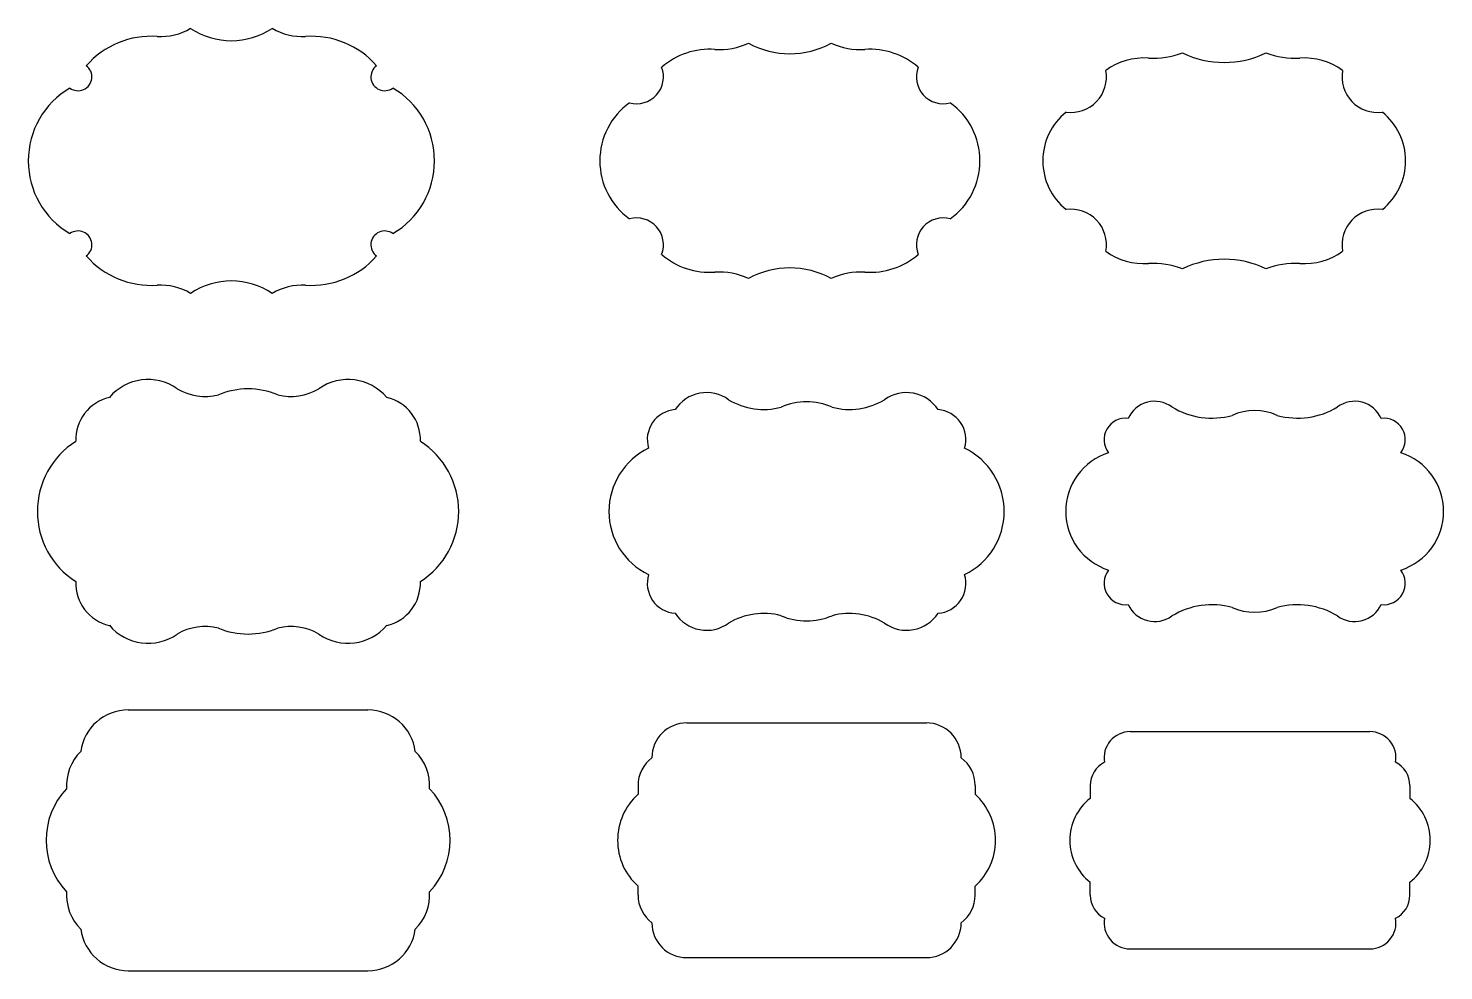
# Model space of a CAD drawing. Extents: x 190 to 516, y 1088 to 1304.
import ezdxf

# ---------------------------------------------------------------- set-up
doc = ezdxf.new("R2010")
doc.units = 0
doc.layers.get('0').update_dxf_attribs({"linetype": 'CONTINUOUS'})

msp = doc.modelspace()

# ---------------------------------------------------------------- linework, layer by layer
for p, q in [((213.22, 1147.58), (268.39, 1147.58)), ((341.75, 1144.58), (396.92, 1144.58)), ((443.81, 1142.58), (498.98, 1142.58)), ((330.55, 1130.18), (330.55, 1128.15)), ((408.12, 1130.18), (408.12, 1128.15)), ((434.61, 1130.18), (434.61, 1127.22)), ((508.18, 1130.18), (508.18, 1127.22)), ((434.61, 1104.98), (434.61, 1107.93)), ((508.18, 1104.98), (508.18, 1107.93)), ((330.55, 1104.98), (330.55, 1107)), ((408.12, 1104.98), (408.12, 1107)), ((443.81, 1092.58), (498.98, 1092.58)), ((341.75, 1090.58), (396.92, 1090.58)), ((213.22, 1087.58), (268.39, 1087.58))]:
    msp.add_line(p, q)
for centre, radius, start, end in [((220.63, 1316.19), 13.68, 266.9467, 300.5553), ((236.97, 1318.49), 16.93, 236.3195, 303.6805), ((253.32, 1316.19), 13.68, 239.4447, 273.0533), ((218.5, 1282.76), 19.82, 85.9342, 138.8447), ((255.45, 1282.76), 19.82, 41.1553, 94.0658), ((349.16, 1316.19), 16.68, 266.8474, 294.2205), ((365.5, 1318.49), 19.93, 241.5307, 298.4693), ((381.85, 1316.19), 16.68, 245.7795, 273.1526), ((347.03, 1282.76), 16.82, 85.852, 130.9893), ((383.98, 1282.76), 16.82, 49.0107, 94.148), ((446.97, 1282.76), 14.82, 85.7889, 126.2114), ((449.1, 1316.19), 18.68, 266.791, 291.205), ((465.45, 1318.49), 21.93, 244.0777, 295.9223), ((481.79, 1316.19), 18.68, 248.795, 273.209), ((483.92, 1282.76), 14.82, 53.7886, 94.2111), ((201.69, 1293.23), 3.18, 233.7234, 53.8077), ((272.25, 1293.23), 3.18, 126.1923, 306.2766), ((330.22, 1293.23), 6.18, 254.8626, 21.0539), ((400.78, 1293.23), 6.18, 158.9461, 285.1374), ((430.17, 1293.23), 8.18, 262.1381, 10.4359), ((500.73, 1293.23), 8.18, 169.5641, 277.8619), ((209.67, 1273.92), 19.44, 120.4893, 239.5107), ((264.27, 1273.92), 19.44, 300.4893, 59.5107), ((338.2, 1273.92), 16.44, 125.7073, 234.2927), ((392.8, 1273.92), 16.44, 305.7073, 54.2927), ((438.15, 1273.92), 14.44, 129.0647, 230.9353), ((492.75, 1273.92), 14.44, 309.0647, 50.9353), ((330.22, 1254.6), 6.18, 338.9461, 105.1374), ((400.78, 1254.6), 6.18, 74.8626, 201.0539), ((430.17, 1254.6), 8.18, 349.5641, 97.8619), ((500.73, 1254.6), 8.18, 82.1381, 190.4359), ((201.69, 1254.6), 3.18, 306.1923, 126.2766), ((272.25, 1254.6), 3.18, 53.7234, 233.8077), ((218.5, 1265.08), 19.82, 221.1553, 274.0658), ((255.45, 1265.08), 19.82, 265.9342, 318.8447), ((347.03, 1265.08), 16.82, 229.0107, 274.148), ((383.98, 1265.08), 16.82, 265.852, 310.9893), ((446.97, 1265.08), 14.82, 233.7886, 274.2111), ((465.45, 1229.34), 21.93, 64.0777, 115.9223), ((483.92, 1265.08), 14.82, 265.7889, 306.2114), ((349.16, 1231.64), 16.68, 65.7795, 93.1526), ((365.5, 1229.34), 19.93, 61.5307, 118.4693), ((381.85, 1231.64), 16.68, 86.8474, 114.2205), ((449.1, 1231.64), 18.68, 68.795, 93.209), ((481.79, 1231.64), 18.68, 86.791, 111.205), ((220.63, 1231.64), 13.68, 59.4447, 93.0533), ((236.97, 1229.34), 16.93, 56.3195, 123.6805), ((253.32, 1231.64), 13.68, 86.9467, 120.5553), ((217.8, 1211.92), 11.67, 54.9573, 139.8251), ((230.93, 1232.33), 12.62, 239.3807, 284.0062), ((250.69, 1232.33), 12.62, 255.9938, 300.6193), ((263.82, 1211.92), 11.67, 40.1749, 125.0427), ((211.07, 1209.77), 9.92, 102.7292, 182.2593), ((240.81, 1203.69), 17.76, 67.4051, 112.5949), ((270.55, 1209.77), 9.92, 357.7407, 77.2708), ((346.33, 1211.92), 8.67, 54.2888, 146.7556), ((359.46, 1232.33), 15.62, 238.9018, 284.9143), ((369.34, 1203.69), 14.76, 66.6176, 113.3824), ((379.22, 1232.33), 15.62, 255.0857, 301.0982), ((392.35, 1211.92), 8.67, 33.2444, 125.7112), ((449.46, 1211.92), 6.67, 53.663, 155.836), ((495.48, 1211.92), 6.67, 24.164, 126.337), ((339.6, 1209.77), 6.92, 94.3125, 196.6769), ((399.08, 1209.77), 6.92, 343.3231, 85.6875), ((462.59, 1232.33), 17.62, 238.6149, 285.4277), ((472.47, 1203.69), 12.76, 65.997, 114.003), ((482.35, 1232.33), 17.62, 254.5723, 301.3851), ((442.73, 1209.77), 4.92, 82.4692, 218.0862), ((502.21, 1209.77), 4.92, 321.9138, 97.5308), ((211.47, 1193.24), 19.15, 122.6042, 237.3958), ((270.14, 1193.24), 19.15, 302.6042, 57.3958), ((340, 1193.24), 16.15, 115.8262, 244.1738), ((398.67, 1193.24), 16.15, 295.8262, 64.1738), ((443.13, 1193.24), 14.15, 107.6041, 252.3959), ((501.8, 1193.24), 14.15, 287.6041, 72.3959), ((442.73, 1176.71), 4.92, 141.9138, 277.5308), ((502.21, 1176.71), 4.92, 262.4692, 38.0862), ((211.07, 1176.71), 9.92, 177.7407, 257.2708), ((270.55, 1176.71), 9.92, 282.7292, 2.2593), ((339.6, 1176.71), 6.92, 163.3231, 265.6875), ((399.08, 1176.71), 6.92, 274.3125, 16.6769), ((346.33, 1174.57), 8.67, 213.2444, 305.7112), ((359.46, 1154.15), 15.62, 75.0857, 121.0982), ((379.22, 1154.15), 15.62, 58.9018, 104.9143), ((392.35, 1174.57), 8.67, 234.2888, 326.7556), ((449.46, 1174.57), 6.67, 204.164, 306.337), ((462.59, 1154.15), 17.62, 74.5723, 121.3851), ((472.47, 1182.8), 12.76, 245.997, 294.003), ((482.35, 1154.15), 17.62, 58.6149, 105.4277), ((495.48, 1174.57), 6.67, 233.663, 335.836), ((217.8, 1174.57), 11.67, 220.1749, 305.0427), ((230.93, 1154.15), 12.62, 75.9938, 120.6193), ((240.81, 1182.8), 17.76, 247.4051, 292.5949), ((250.69, 1154.15), 12.62, 59.3807, 104.0062), ((263.82, 1174.57), 11.67, 234.9573, 319.8251), ((369.34, 1182.8), 14.76, 246.6176, 293.3824), ((213.22, 1136.58), 11, 90, 172.4154), ((268.39, 1136.58), 11, 7.5846, 90), ((341.75, 1136.58), 8, 90, 180), ((396.92, 1136.58), 8, 360, 90), ((443.81, 1136.58), 6, 90, 190.0392), ((498.98, 1136.58), 6, 349.9608, 90), ((210.02, 1130.18), 11, 134.4545, 183.8502), ((271.59, 1130.18), 11, 356.1498, 45.5455), ((338.55, 1130.18), 8, 126.8699, 180), ((400.12, 1130.18), 8, 360, 53.1301), ((440.61, 1130.18), 6, 116.8307, 180), ((502.18, 1130.18), 6, 360, 63.1693), ((211.56, 1117.58), 17.24, 136.5195, 223.4805), ((270.06, 1117.58), 17.24, 316.5195, 43.4805), ((340.09, 1117.58), 14.24, 132.0312, 227.9688), ((398.59, 1117.58), 14.24, 312.0312, 47.9688), ((442.14, 1117.58), 12.24, 127.9902, 232.0098), ((500.64, 1117.58), 12.24, 307.9902, 52.0098), ((210.02, 1104.98), 11, 176.1498, 225.5455), ((271.59, 1104.98), 11, 314.4545, 3.8502), ((338.55, 1104.98), 8, 180, 233.1301), ((400.12, 1104.98), 8, 306.8699, 360), ((440.61, 1104.98), 6, 180, 243.1693), ((502.18, 1104.98), 6, 296.8307, 360), ((341.75, 1098.58), 8, 180, 270), ((396.92, 1098.58), 8, 270, 360), ((443.81, 1098.58), 6, 169.9608, 270), ((498.98, 1098.58), 6, 270, 10.0392), ((213.22, 1098.58), 11, 187.5846, 270), ((268.39, 1098.58), 11, 270, 352.4154)]:
    msp.add_arc(centre, radius, start, end)

doc.saveas('drawing.dxf')
